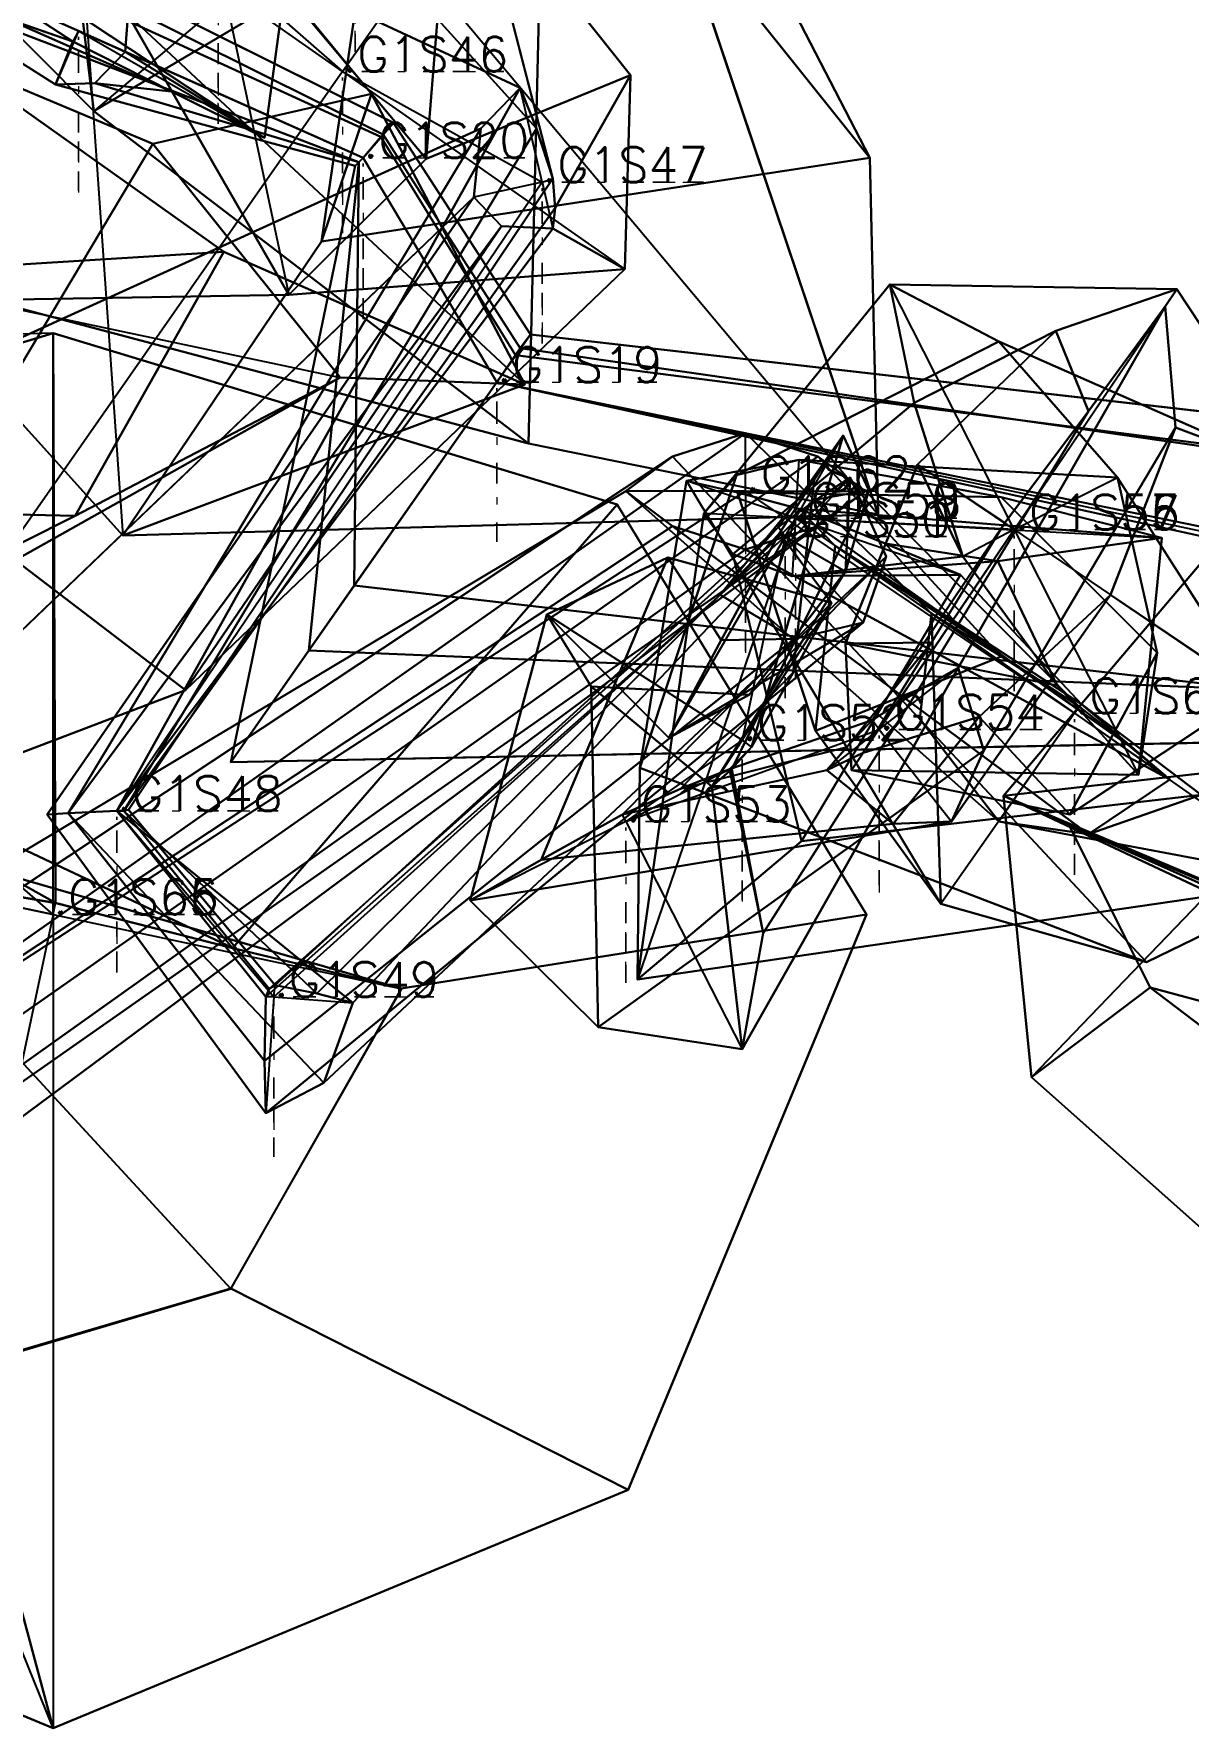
# Model space of a CAD drawing. Extents: x 34233638 to 35010029, y 7400000 to 8016345.
# Drawn here: x 34718112 to 34719105, y 7513563 to 7515020 of the extents above; entities that cross this region are included whole.
import ezdxf

# ---------------------------------------------------------------- set-up
doc = ezdxf.new("R2010")
doc.units = 0
doc.header["$LTSCALE"] = 6
doc.header["$MEASUREMENT"] = 0
doc.header["$PDMODE"] = 1
for name, color, linetype in [('T-3DF1', 245, 'CONTINUOUS'), ('T-3DF2', 243, 'CONTINUOUS'), ('T-3DF3', 241, 'CONTINUOUS'), ('T-3DF4', 243, 'CONTINUOUS'), ('T-3DF5', 245, 'CONTINUOUS'), ('T-3DF6', 247, 'CONTINUOUS'), ('T-3DF7', 249, 'CONTINUOUS'), ('T-3DF8', 247, 'CONTINUOUS'), ('V-FIL', 41, 'CONTINUOUS'), ('V-PROFIL', 65, 'CONTINUOUS'), ('V-PROFIL-C', 65, 'CONTINUOUS'), ('V-PROFIL-P', 65, 'CONTINUOUS'), ('V-STATION', 7, 'CONTINUOUS'), ('V-STATION-C1', 7, 'CONTINUOUS'), ('V-STATION-C2', 7, 'CONTINUOUS'), ('X-CONTOUR', 7, 'CONTINUOUS')]:
    doc.layers.add(name, color=color, linetype=linetype)
doc.styles.add('SIMPLEX', font='simplex')

# ---------------------------------------------------------------- blocks, each defined once
blk = doc.blocks.new('S1')
at = {"layer": 'T-3DF1'}
blk.add_3dface([(2.1, 9.8, 2082), (154.3, -29.1, 2213.8), (485.4, 352.7), (0, 500)], dxfattribs=at)
at = {"layer": 'T-3DF2'}
blk.add_3dface([(154.3, -29.1, 2213.8), (299.7, -63.7, 2339.1), (700, 0), (485.4, 352.7)], dxfattribs=at)
at = {"layer": 'T-3DF3'}
blk.add_3dface([(299.7, -63.7, 2339.1), (153.1, -321.7, 2263.8), (495, -495), (700, 0)], dxfattribs=at)
at = {"layer": 'T-3DF4'}
for points, invisible_edges in [([(-700, 0), (-485.4, 352.7), (0, 500), (-495, -495)], 4), ([(0, -700), (-495, -495), (0, 500), (485.4, 352.7)], 10), ([(495, -495), (0, -700), (485.4, 352.7), (700, 0)], 2)]:
    blk.add_3dface(points, dxfattribs=dict(at, invisible_edges=invisible_edges))
blk.add_3dface([(153.1, -321.7, 2263.8), (-83.2, -391.3, 2082), (0, -700), (495, -495)], dxfattribs=at)
at = {"layer": 'T-3DF5'}
blk.add_3dface([(-83.2, -391.3, 2082), (-270.7, -231.6, 1900.2), (-495, -495), (0, -700)], dxfattribs=at)
at = {"layer": 'T-3DF8'}
blk.add_3dface([(-152.8, 36.1, 1950.2), (2.1, 9.8, 2082), (0, 500), (-485.4, 352.7)], dxfattribs=at)

msp = doc.modelspace()

# ---------------------------------------------------------------- linework, layer by layer
at = {"layer": 'T-3DF1'}
for points in [[(34718145, 7515014, -9938), (34718065, 7515066, -9815), (34717730, 7515254, -9637), (34717854, 7515115, -9869)], [(34718347, 7515202, -32192), (34718181, 7515233, -32147), (34718449, 7514913, -32799), (34718466, 7515123, -32846)], [(34718466, 7515123, -32846), (34718449, 7514913, -32799), (34718625, 7514985, -33712), (34718492, 7515152, -33744)], [(34718492, 7515152, -33744), (34718625, 7514985, -33712), (34718560, 7514871, -34962), (34718558, 7514896, -34979)], [(34718130, 7514977, -9382), (34717999, 7515060, -9300), (34718065, 7515066, -9815), (34718145, 7515014, -9938)], [(34718388, 7514907, -9194), (34718391, 7514910, -9039), (34717999, 7515060, -9300), (34718130, 7514977, -9382)], [(34718281, 7514394, -9206), (34718348, 7514490, -8923), (34718391, 7514910, -9039), (34718388, 7514907, -9194)], [(34718558, 7514896, -34979), (34718560, 7514871, -34962), (34718189, 7514352, -35358), (34718193, 7514353, -35387)], [(34718872, 7514650, -39307), (34718991, 7514765, -39307), (34718869, 7514703, -39820), (34718911, 7514571, -39926)], [(34718947, 7514600, -38324), (34719019, 7514696, -38276), (34718991, 7514765, -39307), (34718872, 7514650, -39307)], [(34718911, 7514571, -39926), (34718869, 7514703, -39820), (34718713, 7514573, -39932), (34718764, 7514554, -39973)], [(34718833, 7514430, -38102), (34718872, 7514455, -38037), (34719019, 7514696, -38276), (34718947, 7514600, -38324)], [(34718808, 7514675, -37677), (34718830, 7514628, -37621), (34718712, 7514388, -37581), (34718729, 7514407, -37629)], [(34718752, 7514596, -36387), (34718785, 7514620, -36351), (34718830, 7514628, -37621), (34718808, 7514675, -37677)], [(34718319, 7514202, -36293), (34718355, 7514195, -36253), (34718785, 7514620, -36351), (34718752, 7514596, -36387)], [(34718724, 7514577, -42045), (34718661, 7514597, -41941), (34717761, 7514003, -43283), (34717795, 7513916, -43405)], [(34719089, 7514379, -41991), (34719019, 7514332, -41923), (34718661, 7514597, -41941), (34718724, 7514577, -42045)], [(34718764, 7514554, -39973), (34718713, 7514573, -39932), (34718772, 7514326, -40742), (34718909, 7514555, -40911)], [(34718909, 7514555, -40911), (34718772, 7514326, -40742), (34719116, 7514366, -40951), (34719013, 7514444, -41036)], [(34719234, 7514413, -9156), (34719290, 7514451, -8994), (34718348, 7514490, -8923), (34718281, 7514394, -9206)], [(34717783, 7514467, -43432), (34717846, 7514440, -43227), (34718283, 7514234, -43344), (34718130, 7514273, -43476)], [(34718710, 7514388, -38004), (34718739, 7514247, -37874), (34718872, 7514455, -38037), (34718833, 7514430, -38102)], [(34719013, 7514444, -41036), (34719116, 7514366, -40951), (34719019, 7514332, -41923), (34719089, 7514379, -41991)], [(34718729, 7514407, -37629), (34718712, 7514388, -37581), (34718739, 7514247, -37874), (34718710, 7514388, -38004)], [(34718193, 7514353, -35387), (34718189, 7514352, -35358), (34718355, 7514195, -36253), (34718319, 7514202, -36293)], [(34719189, 7513928, -5473), (34718970, 7514123, -5473), (34719123, 7514282, -7098), (34719307, 7514193, -7098)], [(34719250, 7514065, -4977), (34719072, 7514200, -4841), (34718970, 7514123, -5473), (34719189, 7513928, -5473)], [(34719655, 7514040, -4789), (34719659, 7514042, -4634), (34719072, 7514200, -4841), (34719250, 7514065, -4977)]]:
    msp.add_3dface(points, dxfattribs=at)
at = {"layer": 'T-3DF2'}
for points in [[(34718181, 7515233, -32147), (34718060, 7515267, -32114), (34718331, 7514796, -32778), (34718449, 7514913, -32799)], [(34718391, 7514910, -9039), (34718395, 7514914, -8894), (34717908, 7515131, -9241), (34717999, 7515060, -9300)], [(34718449, 7514913, -32799), (34718331, 7514796, -32778), (34718620, 7514818, -33697), (34718625, 7514985, -33712)], [(34718625, 7514985, -33712), (34718620, 7514818, -33697), (34718558, 7514853, -34951), (34718560, 7514871, -34962)], [(34718348, 7514490, -8923), (34718510, 7514721, -8806), (34718395, 7514914, -8894), (34718391, 7514910, -9039)], [(34718560, 7514871, -34962), (34718558, 7514853, -34951), (34718183, 7514352, -35337), (34718189, 7514352, -35358)], [(34718869, 7514703, -39820), (34718848, 7514805, -39742), (34718688, 7514608, -39912), (34718713, 7514573, -39932)], [(34718991, 7514765, -39307), (34719095, 7514801, -39307), (34718848, 7514805, -39742), (34718869, 7514703, -39820)], [(34719019, 7514696, -38276), (34719085, 7514786, -38231), (34719095, 7514801, -39307), (34718991, 7514765, -39307)], [(34718872, 7514455, -38037), (34718907, 7514475, -37979), (34719085, 7514786, -38231), (34719019, 7514696, -38276)], [(34719290, 7514451, -8994), (34719431, 7514532, -8926), (34718510, 7514721, -8806), (34718348, 7514490, -8923)], [(34718355, 7514195, -36253), (34718386, 7514187, -36220), (34718814, 7514639, -36321), (34718785, 7514620, -36351)], [(34718785, 7514620, -36351), (34718814, 7514639, -36321), (34718810, 7514558, -37597), (34718830, 7514628, -37621)], [(34718661, 7514597, -41941), (34718621, 7514627, -41873), (34717806, 7514140, -43233), (34717761, 7514003, -43283)], [(34719019, 7514332, -41923), (34718942, 7514343, -41892), (34718621, 7514627, -41873), (34718661, 7514597, -41941)], [(34718830, 7514628, -37621), (34718810, 7514558, -37597), (34718695, 7514373, -37541), (34718712, 7514388, -37581)], [(34718713, 7514573, -39932), (34718688, 7514608, -39912), (34718631, 7514207, -40639), (34718772, 7514326, -40742)], [(34718739, 7514247, -37874), (34718721, 7514147, -37799), (34718907, 7514475, -37979), (34718872, 7514455, -38037)], [(34717846, 7514440, -43227), (34717943, 7514339, -43136), (34718428, 7514199, -43219), (34718283, 7514234, -43344)], [(34719123, 7514282, -7098), (34718946, 7514365, -7098), (34719229, 7514397, -8938), (34719264, 7514301, -9041)], [(34718712, 7514388, -37581), (34718695, 7514373, -37541), (34718721, 7514147, -37799), (34718739, 7514247, -37874)], [(34718772, 7514326, -40742), (34718631, 7514207, -40639), (34719213, 7514292, -40872), (34719116, 7514366, -40951)], [(34719116, 7514366, -40951), (34719213, 7514292, -40872), (34718942, 7514343, -41892), (34719019, 7514332, -41923)], [(34719072, 7514200, -4841), (34719002, 7514340, -4765), (34718946, 7514365, -5473), (34718970, 7514123, -5473)], [(34718970, 7514123, -5473), (34718946, 7514365, -5473), (34718946, 7514365, -7098), (34719123, 7514282, -7098)], [(34718189, 7514352, -35358), (34718183, 7514352, -35337), (34718386, 7514187, -36220), (34718355, 7514195, -36253)], [(34719659, 7514042, -4634), (34719664, 7514045, -4489), (34719002, 7514340, -4765), (34719072, 7514200, -4841)]]:
    msp.add_3dface(points, dxfattribs=at)
at = {"layer": 'T-3DF3'}
for points in [[(34718060, 7515267, -32114), (34718185, 7515721, -32141), (34717808, 7514787, -32801), (34718331, 7514796, -32778)], [(34718614, 7515333, -31638), (34718831, 7514914, -31658), (34718185, 7515721, -32141), (34718060, 7515267, -32114)], [(34718427, 7515308, -29795), (34718359, 7514842, -29824), (34718831, 7514914, -31658), (34718614, 7515333, -31638)], [(34718125, 7515306, -29378), (34718402, 7514969, -29428), (34718359, 7514842, -29824), (34718427, 7515308, -29795)], [(34717838, 7515084, -29068), (34718214, 7514926, -29125), (34718402, 7514969, -29428), (34718125, 7515306, -29378)], [(34718395, 7514914, -8894), (34718410, 7514932, -9026), (34718022, 7515110, -9300), (34717908, 7515131, -9241)], [(34718000, 7514939, -28732), (34718100, 7514735, -28765), (34718214, 7514926, -29125), (34717838, 7515084, -29068)], [(34718510, 7514721, -8806), (34718526, 7514744, -8982), (34718410, 7514932, -9026), (34718395, 7514914, -8894)], [(34718558, 7514853, -34951), (34718514, 7514855, -34959), (34718141, 7514350, -35352), (34718183, 7514352, -35337)], [(34718620, 7514818, -33697), (34718242, 7514456, -33713), (34718514, 7514855, -34959), (34718558, 7514853, -34951)], [(34718331, 7514796, -32778), (34717808, 7514787, -32801), (34718242, 7514456, -33713), (34718620, 7514818, -33697)], [(34718848, 7514805, -39742), (34718942, 7514756, -39809), (34718716, 7514641, -39932), (34718688, 7514608, -39912)], [(34719095, 7514801, -39307), (34719200, 7514642, -39307), (34718942, 7514756, -39809), (34718848, 7514805, -39742)], [(34719085, 7514786, -38231), (34719094, 7514682, -38264), (34719200, 7514642, -39307), (34719095, 7514801, -39307)], [(34718907, 7514475, -37979), (34718929, 7514404, -38017), (34719094, 7514682, -38264), (34719085, 7514786, -38231)], [(34719431, 7514532, -8926), (34719575, 7514609, -8994), (34718526, 7514744, -8982), (34718510, 7514721, -8806)], [(34718946, 7514365, -5473), (34719126, 7514289, -5473), (34719225, 7514694, -7098), (34718946, 7514365, -7098)], [(34718946, 7514365, -7098), (34719225, 7514694, -7098), (34719730, 7514531, -9011), (34719229, 7514397, -8938)], [(34718621, 7514627, -41873), (34718661, 7514657, -41941), (34717851, 7514121, -43315), (34717806, 7514140, -43233)], [(34718942, 7514343, -41892), (34718874, 7514431, -41921), (34718661, 7514657, -41941), (34718621, 7514627, -41873)], [(34718386, 7514187, -36220), (34718361, 7514118, -36241), (34718845, 7514571, -36341), (34718814, 7514639, -36321)], [(34718688, 7514608, -39912), (34718716, 7514641, -39932), (34718633, 7514389, -40751), (34718631, 7514207, -40639)], [(34718814, 7514639, -36321), (34718845, 7514571, -36341), (34718727, 7514452, -37623), (34718810, 7514558, -37597)], [(34718810, 7514558, -37597), (34718727, 7514452, -37623), (34718591, 7514459, -37569), (34718695, 7514373, -37541)], [(34718721, 7514147, -37799), (34718597, 7514166, -37867), (34718929, 7514404, -38017), (34718907, 7514475, -37979)], [(34718695, 7514373, -37541), (34718591, 7514459, -37569), (34718597, 7514166, -37867), (34718721, 7514147, -37799)], [(34719213, 7514292, -40872), (34719069, 7514222, -40923), (34718874, 7514431, -41921), (34718942, 7514343, -41892)], [(34718631, 7514207, -40639), (34718633, 7514389, -40751), (34719069, 7514222, -40923), (34719213, 7514292, -40872)], [(34719002, 7514340, -4765), (34719154, 7514276, -4869), (34719126, 7514289, -5473), (34718946, 7514365, -5473)], [(34718183, 7514352, -35337), (34718141, 7514350, -35352), (34718361, 7514118, -36241), (34718386, 7514187, -36220)], [(34717943, 7514339, -43136), (34717968, 7514280, -43244), (34718281, 7513941, -43294), (34718428, 7514199, -43219)], [(34719664, 7514045, -4489), (34719716, 7514078, -4599), (34719154, 7514276, -4869), (34719002, 7514340, -4765)]]:
    msp.add_3dface(points, dxfattribs=at)
at = {"layer": 'T-3DF4'}
for points in [[(34718185, 7515721, -32141), (34718386, 7515950, -32192), (34717488, 7514915, -32846), (34717808, 7514787, -32801)], [(34718831, 7514914, -31658), (34718838, 7514607, -31695), (34718386, 7515950, -32192), (34718185, 7515721, -32141)], [(34718410, 7514932, -9026), (34718421, 7514944, -9194), (34718170, 7515069, -9382), (34718022, 7515110, -9300)], [(34718402, 7514969, -29428), (34718534, 7514719, -29510), (34718188, 7514589, -29878), (34718359, 7514842, -29824)], [(34718214, 7514926, -29125), (34718375, 7514725, -29248), (34718534, 7514719, -29510), (34718402, 7514969, -29428)], [(34718526, 7514744, -8982), (34718539, 7514762, -9206), (34718421, 7514944, -9194), (34718410, 7514932, -9026)], [(34717808, 7514787, -32801), (34717488, 7514915, -32846), (34717919, 7514333, -33744), (34718242, 7514456, -33713)], [(34718100, 7514735, -28765), (34718030, 7514531, -28845), (34718375, 7514725, -29248), (34718214, 7514926, -29125)], [(34718359, 7514842, -29824), (34718188, 7514589, -29878), (34718838, 7514607, -31695), (34718831, 7514914, -31658)], [(34718242, 7514456, -33713), (34717919, 7514333, -33744), (34718490, 7514880, -34979), (34718514, 7514855, -34959)], [(34718514, 7514855, -34959), (34718490, 7514880, -34979), (34718123, 7514349, -35387), (34718141, 7514350, -35352)], [(34719575, 7514609, -8994), (34719637, 7514636, -9156), (34718539, 7514762, -9206), (34718526, 7514744, -8982)], [(34718942, 7514756, -39809), (34719044, 7514639, -39926), (34718770, 7514654, -39973), (34718716, 7514641, -39932)], [(34719200, 7514642, -39307), (34719162, 7514454, -39307), (34719044, 7514639, -39926), (34718942, 7514756, -39809)], [(34718929, 7514404, -38017), (34718901, 7514343, -38102), (34719038, 7514538, -38324), (34719094, 7514682, -38264)], [(34719094, 7514682, -38264), (34719038, 7514538, -38324), (34719162, 7514454, -39307), (34719200, 7514642, -39307)], [(34718661, 7514657, -41941), (34718724, 7514677, -42045), (34717900, 7514098, -43405), (34717851, 7514121, -43315)], [(34718874, 7514431, -41921), (34718884, 7514522, -41991), (34718724, 7514677, -42045), (34718661, 7514657, -41941)], [(34718716, 7514641, -39932), (34718770, 7514654, -39973), (34718673, 7514636, -40911), (34718633, 7514389, -40751)], [(34718633, 7514389, -40751), (34718673, 7514636, -40911), (34718892, 7514272, -41036), (34719069, 7514222, -40923)], [(34718361, 7514118, -36241), (34718311, 7514092, -36293), (34718825, 7514514, -36387), (34718845, 7514571, -36341)], [(34718845, 7514571, -36341), (34718825, 7514514, -36387), (34718658, 7514415, -37677), (34718727, 7514452, -37623)], [(34718591, 7514459, -37569), (34718553, 7514521, -37629), (34718487, 7514275, -38004), (34718597, 7514166, -37867)], [(34718727, 7514452, -37623), (34718658, 7514415, -37677), (34718553, 7514521, -37629), (34718591, 7514459, -37569)], [(34719069, 7514222, -40923), (34718892, 7514272, -41036), (34718884, 7514522, -41991), (34718874, 7514431, -41921)], [(34718597, 7514166, -37867), (34718487, 7514275, -38004), (34718901, 7514343, -38102), (34718929, 7514404, -38017)], [(34718141, 7514350, -35352), (34718123, 7514349, -35387), (34718311, 7514092, -36293), (34718361, 7514118, -36241)], [(34717968, 7514280, -43244), (34717968, 7514231, -43432), (34718045, 7513871, -43476), (34718281, 7513941, -43294)]]:
    msp.add_3dface(points, dxfattribs=at)
at = {"layer": 'T-3DF5'}
for points in [[(34718386, 7515950, -32192), (34718562, 7515701, -32242), (34717728, 7515163, -32890), (34717488, 7514915, -32846)], [(34718838, 7514607, -31695), (34718537, 7514668, -31732), (34718562, 7515701, -32242), (34718386, 7515950, -32192)], [(34718421, 7514944, -9194), (34718412, 7514934, -9259), (34718193, 7515043, -9398), (34718170, 7515069, -9382)], [(34718539, 7514762, -9206), (34718530, 7514750, -9226), (34718412, 7514934, -9259), (34718421, 7514944, -9194)], [(34717919, 7514333, -33744), (34717924, 7514679, -33775), (34718496, 7514939, -35017), (34718490, 7514880, -34979)], [(34718490, 7514880, -34979), (34718496, 7514939, -35017), (34718141, 7514350, -35429), (34718123, 7514349, -35387)], [(34718534, 7514719, -29510), (34718275, 7514833, -29591), (34717984, 7514815, -29931), (34718188, 7514589, -29878)], [(34718375, 7514725, -29248), (34718147, 7514606, -29371), (34718275, 7514833, -29591), (34718534, 7514719, -29510)], [(34718188, 7514589, -29878), (34717984, 7514815, -29931), (34718537, 7514668, -31732), (34718838, 7514607, -31695)], [(34719637, 7514636, -9156), (34719580, 7514599, -9319), (34718530, 7514750, -9226), (34718539, 7514762, -9206)], [(34718030, 7514531, -28845), (34717831, 7514447, -28924), (34718147, 7514606, -29371), (34718375, 7514725, -29248)], [(34718724, 7514677, -42045), (34718786, 7514657, -42149), (34717944, 7514067, -43495), (34717900, 7514098, -43405)], [(34718884, 7514522, -41991), (34718944, 7514485, -41994), (34718786, 7514657, -42149), (34718724, 7514677, -42045)], [(34718770, 7514654, -39973), (34718944, 7514622, -40111), (34718717, 7514626, -40914), (34718673, 7514636, -40911)], [(34719044, 7514639, -39926), (34719078, 7514488, -40043), (34718944, 7514622, -40111), (34718770, 7514654, -39973)], [(34719162, 7514454, -39307), (34719003, 7514349, -39307), (34719078, 7514488, -40043), (34719044, 7514639, -39926)], [(34718673, 7514636, -40911), (34718717, 7514626, -40914), (34718784, 7514421, -41148), (34718892, 7514272, -41036)], [(34718553, 7514521, -37629), (34718657, 7514570, -37812), (34718548, 7514310, -38007), (34718487, 7514275, -38004)], [(34718658, 7514415, -37677), (34718703, 7514499, -37681), (34718657, 7514570, -37812), (34718553, 7514521, -37629)], [(34718901, 7514343, -38102), (34718851, 7514341, -38160), (34718925, 7514433, -38385), (34719038, 7514538, -38324)], [(34719038, 7514538, -38324), (34718925, 7514433, -38385), (34719003, 7514349, -39307), (34719162, 7514454, -39307)], [(34718892, 7514272, -41036), (34718784, 7514421, -41148), (34718944, 7514485, -41994), (34718884, 7514522, -41991)], [(34718311, 7514092, -36293), (34718310, 7514137, -36297), (34718766, 7514500, -36433), (34718825, 7514514, -36387)], [(34718825, 7514514, -36387), (34718766, 7514500, -36433), (34718703, 7514499, -37681), (34718658, 7514415, -37677)], [(34718123, 7514349, -35387), (34718141, 7514350, -35429), (34718310, 7514137, -36297), (34718311, 7514092, -36293)], [(34718487, 7514275, -38004), (34718548, 7514310, -38007), (34718851, 7514341, -38160), (34718901, 7514343, -38102)]]:
    msp.add_3dface(points, dxfattribs=at)
at = {"layer": 'T-3DF6'}
for points in [[(34718537, 7514668, -31732), (34718163, 7514954, -31752), (34718639, 7515236, -32270), (34718562, 7515701, -32242)], [(34717728, 7515163, -32890), (34718209, 7515367, -32913), (34718135, 7515158, -33791), (34717924, 7514679, -33775)], [(34718275, 7514833, -29591), (34717919, 7515086, -29641), (34717852, 7515267, -29960), (34717984, 7514815, -29931)], [(34717984, 7514815, -29931), (34717852, 7515267, -29960), (34718163, 7514954, -31752), (34718537, 7514668, -31732)], [(34718330, 7515080, -10101), (34718310, 7514931, -10174), (34717962, 7515161, -9948), (34717987, 7515230, -9925)], [(34717924, 7514679, -33775), (34718135, 7515158, -33791), (34718530, 7514974, -35035), (34718496, 7514939, -35017)], [(34718147, 7514606, -29371), (34717738, 7514615, -29429), (34717919, 7515086, -29641), (34718275, 7514833, -29591)], [(34718193, 7515043, -9398), (34718190, 7515005, -9405), (34718310, 7514931, -10174), (34718330, 7515080, -10101)], [(34718412, 7514934, -9259), (34718395, 7514914, -9294), (34718190, 7515005, -9405), (34718193, 7515043, -9398)], [(34718496, 7514939, -35017), (34718530, 7514974, -35035), (34718183, 7514352, -35447), (34718141, 7514350, -35429)], [(34718530, 7514750, -9226), (34718510, 7514721, -9236), (34718395, 7514914, -9294), (34718412, 7514934, -9259)], [(34719580, 7514599, -9319), (34719439, 7514518, -9386), (34718510, 7514721, -9236), (34718530, 7514750, -9226)], [(34718786, 7514657, -42149), (34718827, 7514627, -42216), (34717984, 7514037, -43576), (34717944, 7514067, -43495)], [(34718944, 7514485, -41994), (34719011, 7514442, -41997), (34718827, 7514627, -42216), (34718786, 7514657, -42149)], [(34718944, 7514622, -40111), (34719082, 7514587, -40220), (34718770, 7514612, -40917), (34718717, 7514626, -40914)], [(34718717, 7514626, -40914), (34718770, 7514612, -40917), (34718801, 7514580, -41199), (34718784, 7514421, -41148)], [(34717831, 7514447, -28924), (34717621, 7514532, -28957), (34717738, 7514615, -29429), (34718147, 7514606, -29371)], [(34719078, 7514488, -40043), (34719062, 7514383, -40111), (34719082, 7514587, -40220), (34718944, 7514622, -40111)], [(34718703, 7514499, -37681), (34718753, 7514591, -37685), (34718798, 7514531, -37894), (34718657, 7514570, -37812)], [(34718766, 7514500, -36433), (34718702, 7514538, -36453), (34718753, 7514591, -37685), (34718703, 7514499, -37681)], [(34718784, 7514421, -41148), (34718801, 7514580, -41199), (34719011, 7514442, -41997), (34718944, 7514485, -41994)], [(34718657, 7514570, -37812), (34718798, 7514531, -37894), (34718618, 7514349, -38010), (34718548, 7514310, -38007)], [(34718310, 7514137, -36297), (34718311, 7514192, -36300), (34718702, 7514538, -36453), (34718766, 7514500, -36433)], [(34719003, 7514349, -39307), (34718815, 7514387, -39307), (34719062, 7514383, -40111), (34719078, 7514488, -40043)], [(34718851, 7514341, -38160), (34718794, 7514387, -38184), (34718825, 7514402, -38418), (34718925, 7514433, -38385)], [(34718925, 7514433, -38385), (34718825, 7514402, -38418), (34718815, 7514387, -39307), (34719003, 7514349, -39307)], [(34718548, 7514310, -38007), (34718618, 7514349, -38010), (34718794, 7514387, -38184), (34718851, 7514341, -38160)], [(34718141, 7514350, -35429), (34718183, 7514352, -35447), (34718311, 7514192, -36300), (34718310, 7514137, -36297)]]:
    msp.add_3dface(points, dxfattribs=at)
at = {"layer": 'T-3DF7'}
for points in [[(34717852, 7515267, -29960), (34717931, 7515413, -29935), (34718143, 7515120, -31734), (34718163, 7514954, -31752)], [(34718163, 7514954, -31752), (34718143, 7515120, -31734), (34718515, 7515215, -32237), (34718639, 7515236, -32270)], [(34718135, 7515158, -33791), (34718290, 7515220, -33777), (34718544, 7514939, -35010), (34718530, 7514974, -35035)], [(34718310, 7514931, -10174), (34718230, 7514971, -10060), (34717906, 7515114, -9925), (34717962, 7515161, -9948)], [(34718395, 7514914, -9294), (34718391, 7514910, -9249), (34718164, 7514978, -9398), (34718190, 7515005, -9405)], [(34718190, 7515005, -9405), (34718164, 7514978, -9398), (34718230, 7514971, -10060), (34718310, 7514931, -10174)], [(34718530, 7514974, -35035), (34718544, 7514939, -35010), (34718189, 7514352, -35422), (34718183, 7514352, -35447)], [(34718510, 7514721, -9236), (34718387, 7514546, -9221), (34718391, 7514910, -9249), (34718395, 7514914, -9294)], [(34719439, 7514518, -9386), (34719296, 7514441, -9319), (34718387, 7514546, -9221), (34718510, 7514721, -9236)], [(34718702, 7514538, -36453), (34718724, 7514565, -36423), (34718783, 7514637, -37682), (34718753, 7514591, -37685)], [(34718753, 7514591, -37685), (34718783, 7514637, -37682), (34718765, 7514471, -37766), (34718798, 7514531, -37894)], [(34718827, 7514627, -42216), (34718786, 7514597, -42149), (34717887, 7513930, -43526), (34717984, 7514037, -43576)], [(34719011, 7514442, -41997), (34719054, 7514408, -41994), (34718786, 7514597, -42149), (34718827, 7514627, -42216)], [(34719082, 7514587, -40220), (34718941, 7514567, -40111), (34718844, 7514582, -40914), (34718770, 7514612, -40917)], [(34718770, 7514612, -40917), (34718844, 7514582, -40914), (34718904, 7514515, -41120), (34718801, 7514580, -41199)], [(34718801, 7514580, -41199), (34718904, 7514515, -41120), (34719054, 7514408, -41994), (34719011, 7514442, -41997)], [(34719062, 7514383, -40111), (34718992, 7514460, -40033), (34718941, 7514567, -40111), (34719082, 7514587, -40220)], [(34718311, 7514192, -36300), (34718314, 7514199, -36298), (34718724, 7514565, -36423), (34718702, 7514538, -36453)], [(34718798, 7514531, -37894), (34718765, 7514471, -37766), (34718668, 7514371, -38007), (34718618, 7514349, -38010)], [(34718794, 7514387, -38184), (34718811, 7514407, -38147), (34718884, 7514497, -38373), (34718825, 7514402, -38418)], [(34718825, 7514402, -38418), (34718884, 7514497, -38373), (34718810, 7514496, -39307), (34718815, 7514387, -39307)], [(34718815, 7514387, -39307), (34718810, 7514496, -39307), (34718992, 7514460, -40033), (34719062, 7514383, -40111)], [(34718618, 7514349, -38010), (34718668, 7514371, -38007), (34718811, 7514407, -38147), (34718794, 7514387, -38184)], [(34718183, 7514352, -35447), (34718189, 7514352, -35422), (34718314, 7514199, -36298), (34718311, 7514192, -36300)]]:
    msp.add_3dface(points, dxfattribs=at)
at = {"layer": 'T-3DF8'}
for points in [[(34718290, 7515220, -33777), (34718492, 7515152, -33744), (34718558, 7514896, -34979), (34718544, 7514939, -35010)], [(34718230, 7514971, -10060), (34718145, 7515014, -9938), (34717854, 7515115, -9869), (34717906, 7515114, -9925)], [(34718164, 7514978, -9398), (34718130, 7514977, -9382), (34718145, 7515014, -9938), (34718230, 7514971, -10060)], [(34718391, 7514910, -9249), (34718388, 7514907, -9194), (34718130, 7514977, -9382), (34718164, 7514978, -9398)], [(34718544, 7514939, -35010), (34718558, 7514896, -34979), (34718193, 7514353, -35387), (34718189, 7514352, -35422)], [(34718387, 7514546, -9221), (34718281, 7514394, -9206), (34718388, 7514907, -9194), (34718391, 7514910, -9249)], [(34718724, 7514565, -36423), (34718752, 7514596, -36387), (34718808, 7514675, -37677), (34718783, 7514637, -37682)], [(34718783, 7514637, -37682), (34718808, 7514675, -37677), (34718729, 7514407, -37629), (34718765, 7514471, -37766)], [(34718884, 7514497, -38373), (34718947, 7514600, -38324), (34718872, 7514650, -39307), (34718810, 7514496, -39307)], [(34718810, 7514496, -39307), (34718872, 7514650, -39307), (34718911, 7514571, -39926), (34718992, 7514460, -40033)], [(34718786, 7514597, -42149), (34718724, 7514577, -42045), (34717795, 7513916, -43405), (34717887, 7513930, -43526)], [(34718314, 7514199, -36298), (34718319, 7514202, -36293), (34718752, 7514596, -36387), (34718724, 7514565, -36423)], [(34719054, 7514408, -41994), (34719089, 7514379, -41991), (34718724, 7514577, -42045), (34718786, 7514597, -42149)], [(34718811, 7514407, -38147), (34718833, 7514430, -38102), (34718947, 7514600, -38324), (34718884, 7514497, -38373)], [(34718941, 7514567, -40111), (34718764, 7514554, -39973), (34718909, 7514555, -40911), (34718844, 7514582, -40914)], [(34718844, 7514582, -40914), (34718909, 7514555, -40911), (34719013, 7514444, -41036), (34718904, 7514515, -41120)], [(34718992, 7514460, -40033), (34718911, 7514571, -39926), (34718764, 7514554, -39973), (34718941, 7514567, -40111)], [(34719296, 7514441, -9319), (34719234, 7514413, -9156), (34718281, 7514394, -9206), (34718387, 7514546, -9221)], [(34718904, 7514515, -41120), (34719013, 7514444, -41036), (34719089, 7514379, -41991), (34719054, 7514408, -41994)], [(34717841, 7514392, -43437), (34717783, 7514467, -43432), (34718130, 7514273, -43476), (34717975, 7514299, -43608)], [(34718765, 7514471, -37766), (34718729, 7514407, -37629), (34718710, 7514388, -38004), (34718668, 7514371, -38007)], [(34718668, 7514371, -38007), (34718710, 7514388, -38004), (34718833, 7514430, -38102), (34718811, 7514407, -38147)], [(34718189, 7514352, -35422), (34718193, 7514353, -35387), (34718319, 7514202, -36293), (34718314, 7514199, -36298)]]:
    msp.add_3dface(points, dxfattribs=at)
at = {"layer": 'V-FIL'}
for points in [[(34718270, 7515082, -32846), (34718377, 7514988, -33744)], [(34718395, 7514914, -9194), (34718150, 7515023, -9382)], [(34718377, 7514988, -33744), (34718549, 7514893, -34979)], [(34718128, 7514263, -45558), (34717363, 7514928, -45558)], [(34718510, 7514721, -9206), (34718395, 7514914, -9194)], [(34718549, 7514893, -34979), (34718183, 7514352, -35387)], [(34719435, 7514525, -9156), (34718510, 7514721, -9206)], [(34718724, 7514627, -42045), (34717895, 7514089, -43405)], [(34719007, 7514436, -41991), (34718724, 7514627, -42045)], [(34718955, 7514594, -39926), (34718767, 7514604, -39973)], [(34718767, 7514604, -39973), (34718767, 7514604, -40911)], [(34718767, 7514604, -40911), (34719007, 7514436, -41036)], [(34718839, 7514422, -38102), (34718955, 7514594, -38324)], [(34718955, 7514594, -38324), (34718955, 7514594, -39307)], [(34718955, 7514594, -39307), (34718955, 7514594, -39926)], [(34718318, 7514192, -36293), (34718758, 7514588, -36387)], [(34718758, 7514588, -37677), (34718721, 7514413, -37629)], [(34718758, 7514588, -36387), (34718758, 7514588, -37677)], [(34719007, 7514436, -41036), (34719007, 7514436, -41991)], [(34718621, 7514343, -38004), (34718839, 7514422, -38102)], [(34718721, 7514413, -37629), (34718621, 7514343, -38004)], [(34718183, 7514352, -35387), (34718318, 7514192, -36293)], [(34717906, 7514310, -43432), (34718128, 7514263, -43476)], [(34718128, 7514263, -43476), (34718128, 7514263, -45558)]]:
    msp.add_polyline3d(points, dxfattribs=at)
at = {"layer": 'V-PROFIL', "extrusion": (-0.428884, 0.190951, -0.882948)}
msp.add_point((34718164.1, 7514978, -9398.1), dxfattribs=at)
at = {"layer": 'V-PROFIL', "extrusion": (0.128144, -0.089727, -0.987688)}
for p in [(34718625.4, 7514985.3, -33711.9), (34718242.4, 7514455.9, -33713.5)]:
    msp.add_point(p, dxfattribs=at)
at = {"layer": 'V-PROFIL', "extrusion": (-0.682437, 0.394005, -0.615661)}
msp.add_point((34718229.8, 7514970.6, -10059.6), dxfattribs=at)
at = {"layer": 'V-PROFIL', "extrusion": (0.447431, 0.479811, -0.75471)}
for p in [(34718402.2, 7514969.4, -29428.1), (34718274.5, 7514832.5, -29590.9)]:
    msp.add_point(p, dxfattribs=at)
at = {"layer": 'V-PROFIL', "extrusion": (-0.75471, 0.656059, 0)}
for p in [(34718410.1, 7514931.9, -9025.6), (34718411.8, 7514933.9, -9258.8), (34718390.9, 7514909.7, -9248.6), (34718391.1, 7514910, -9039)]:
    msp.add_point(p, dxfattribs=at)
at = {"layer": 'V-PROFIL', "extrusion": (0.125791, -0.544861, -0.829038)}
for p in [(34718495.6, 7514939.5, -35017.3), (34718543.9, 7514938.9, -35009.5), (34718559.6, 7514870.9, -34962.5), (34718514.1, 7514855.3, -34959.2)]:
    msp.add_point(p, dxfattribs=at)
at = {"layer": 'V-PROFIL', "extrusion": (0.125124, 0.588664, -0.798636)}
for p in [(34718214.4, 7514925.6, -29125.3), (34718146.5, 7514606.4, -29371.2)]:
    msp.add_point(p, dxfattribs=at)
at = {"layer": 'V-PROFIL', "extrusion": (0.146168, 0.12265, -0.981627)}
for p in [(34718831.3, 7514914.3, -31657.7), (34718537.4, 7514667.8, -31732.2)]:
    msp.add_point(p, dxfattribs=at)
at = {"layer": 'V-PROFIL', "extrusion": (0.04677, -0.220035, -0.97437)}
msp.add_point((34718448.8, 7514913.1, -32798.9), dxfattribs=at)
at = {"layer": 'V-PROFIL', "extrusion": (0.274966, 0.019227, -0.961262)}
msp.add_point((34718358.7, 7514841.5, -29823.7), dxfattribs=at)
at = {"layer": 'V-PROFIL', "extrusion": (-0.279504, 0.548558, -0.788011)}
for p in [(34718942.1, 7514755.5, -39809.3), (34718868.8, 7514702.9, -39820), (34719078.2, 7514488.4, -40043.5), (34718992.5, 7514460.2, -40032.8)]:
    msp.add_point(p, dxfattribs=at)
at = {"layer": 'V-PROFIL', "extrusion": (0, 0, -1)}
for p in [(34718991.4, 7514765.1, -39307.4), (34718810, 7514496.1, -39307.4), (34719002.8, 7514348.5, -39307.4), (34718970.4, 7514123.1, -5473.1)]:
    msp.add_point(p, dxfattribs=at)
at = {"layer": 'V-PROFIL', "extrusion": (-0.819152, 0.573576, 0)}
for p in [(34718526.1, 7514743.9, -8982.4), (34718530, 7514749.6, -9226.3), (34718387.3, 7514545.8, -9220.7), (34718348.1, 7514489.8, -8922.9)]:
    msp.add_point(p, dxfattribs=at)
at = {"layer": 'V-PROFIL', "extrusion": (0.209477, 0.310563, -0.927184)}
for p in [(34719018.7, 7514696.3, -38275.7), (34719093.5, 7514682, -38263.6), (34718883.9, 7514496.6, -38373), (34718925.3, 7514432.6, -38385.2)]:
    msp.add_point(p, dxfattribs=at)
at = {"layer": 'V-PROFIL', "extrusion": (-0.857167, 0, -0.515038)}
for p in [(34718661.1, 7514657.2, -41940.7), (34718786, 7514657.2, -42148.6), (34718661.1, 7514596.8, -41940.7), (34718786, 7514596.8, -42148.6)]:
    msp.add_point(p, dxfattribs=at)
at = {"layer": 'V-PROFIL', "extrusion": (-0.614818, 0.032221, -0.788011)}
for p in [(34718716.3, 7514640.6, -39932.2), (34718944.3, 7514622, -40110.8), (34718712.7, 7514572.5, -39932.2), (34718941.4, 7514567.2, -40110.8)]:
    msp.add_point(p, dxfattribs=at)
at = {"layer": 'V-PROFIL', "extrusion": (0.691639, -0.399318, -0.601815)}
for p in [(34718782.6, 7514637.4, -37681.6), (34718830.4, 7514628.3, -37620.5), (34718702.9, 7514499.1, -37681.4), (34718726.9, 7514452.1, -37622.6)]:
    msp.add_point(p, dxfattribs=at)
at = {"layer": 'V-PROFIL', "extrusion": (-0.177317, -0.514966, -0.838671)}
for p in [(34718716.9, 7514626.2, -40914.4), (34718844.1, 7514582.2, -40914.3), (34718632.5, 7514388.9, -40750.9), (34718772.1, 7514326.4, -40742)]:
    msp.add_point(p, dxfattribs=at)
at = {"layer": 'V-PROFIL', "extrusion": (1, 0, 0)}
for p in [(34718128.3, 7514615.4, -45072.5), (34718128.3, 7514615.4, -46043.3), (34718128.3, 7513767.8, -45062.9), (34718128.3, 7513767.8, -46052.9)]:
    msp.add_point(p, dxfattribs=at)
at = {"layer": 'V-PROFIL', "extrusion": (0.487547, 0.438989, -0.75471)}
for p in [(34718785.1, 7514620.2, -36351.1), (34718723.7, 7514564.9, -36422.9), (34718845.2, 7514571.5, -36340.6), (34718765.9, 7514500, -36433.4)]:
    msp.add_point(p, dxfattribs=at)
at = {"layer": 'V-PROFIL', "extrusion": (-0.480888, -0.740502, -0.469472)}
for p in [(34718656.6, 7514570.3, -37811.9), (34718765, 7514470.6, -37765.6), (34718591.4, 7514458.5, -37568.7), (34718711.7, 7514387.9, -37580.6)]:
    msp.add_point(p, dxfattribs=at)
at = {"layer": 'V-PROFIL', "extrusion": (0.446142, -0.312392, -0.838671)}
for p in [(34718903.5, 7514514.8, -41119.9), (34718784.3, 7514421.1, -41148.4), (34719069.1, 7514221.7, -40922.7)]:
    msp.add_point(p, dxfattribs=at)
at = {"layer": 'V-PROFIL', "extrusion": (-0.3763, -0.537412, -0.75471)}
for p in [(34718943.9, 7514485.1, -41994.2), (34718874.1, 7514431.2, -41921), (34719054.2, 7514408.1, -41994.3), (34719019.3, 7514331.7, -41922.6)]:
    msp.add_point(p, dxfattribs=at)
at = {"layer": 'V-PROFIL', "extrusion": (0.645501, 0.50432, -0.573576)}
for p in [(34718871.8, 7514454.6, -38036.7), (34718810.9, 7514407.3, -38146.8), (34718929, 7514403.6, -38017.1), (34718850.7, 7514341.4, -38160)]:
    msp.add_point(p, dxfattribs=at)
at = {"layer": 'V-PROFIL', "extrusion": (0.309621, -0.607665, -0.731354)}
for p in [(34718668, 7514371.3, -38007.5), (34718548.2, 7514310.1, -38007.4), (34718739.4, 7514246.8, -37873.8), (34718596.7, 7514165.7, -37866.8)]:
    msp.add_point(p, dxfattribs=at)
at = {"layer": 'V-PROFIL', "extrusion": (0.052336, -0.99863, 0)}
for p in [(34718141, 7514349.8, -35429.4), (34718141.3, 7514349.8, -35351.6), (34718188.8, 7514352.3, -35421.5), (34718189.1, 7514352.3, -35357.5)]:
    msp.add_point(p, dxfattribs=at)
at = {"layer": 'V-PROFIL', "extrusion": (0.628741, -0.133643, -0.766044)}
for p in [(34718282.6, 7514233.6, -43344.1), (34718281.4, 7513941, -43294.1)]:
    msp.add_point(p, dxfattribs=at)
at = {"layer": 'V-PROFIL', "extrusion": (-0.484105, 0.215538, -0.848048)}
msp.add_point((34719072.4, 7514200.4, -4841.1), dxfattribs=at)
at = {"layer": 'V-PROFIL', "extrusion": (0.729572, -0.051017, -0.681998)}
for p in [(34718313.5, 7514199.1, -36298.3), (34718355.4, 7514194.9, -36253.1), (34718310.1, 7514137.5, -36297.3), (34718361, 7514117.9, -36241.4)]:
    msp.add_point(p, dxfattribs=at)
at = {"layer": 'V-PROFIL-C'}
for points in [[(34718377, 7514988, -33744), (34718135, 7515158, -33791)], [(34718388, 7515144, -31695), (34718163, 7514954, -31752)], [(34718270, 7515082, -32846), (34718331, 7514796, -32778)], [(34718150, 7515023, -9382), (34718190, 7515005, -9405)], [(34718150, 7515023, -9938), (34718310, 7514931, -10174)], [(34718377, 7514988, -33744), (34718620, 7514818, -33697)], [(34718549, 7514893, -34979), (34718530, 7514974, -35035)], [(34718395, 7514914, -9194), (34718395, 7514914, -8894)], [(34718395, 7514914, -9194), (34718395, 7514914, -9294)], [(34718549, 7514893, -34979), (34718558, 7514853, -34951)], [(34718955, 7514594, -39926), (34718848, 7514805, -39742)], [(34718955, 7514594, -39307), (34719095, 7514801, -39307)], [(34718955, 7514594, -38324), (34719085, 7514786, -38231)], [(34718510, 7514721, -9206), (34718510, 7514721, -8806)], [(34718510, 7514721, -9206), (34718510, 7514721, -9236)], [(34718758, 7514588, -36387), (34718814, 7514639, -36321)], [(34718724, 7514627, -42045), (34718621, 7514627, -41873)], [(34718724, 7514627, -42045), (34718827, 7514627, -42216)], [(34718767, 7514604, -39973), (34718688, 7514608, -39912)], [(34718767, 7514604, -40911), (34718770, 7514612, -40917)], [(34718767, 7514604, -40911), (34718631, 7514207, -40639)], [(34718767, 7514604, -39973), (34719082, 7514587, -40220)], [(34718955, 7514594, -39307), (34718815, 7514387, -39307)], [(34718955, 7514594, -38324), (34718825, 7514402, -38418)], [(34718955, 7514594, -39926), (34719062, 7514383, -40111)], [(34718758, 7514588, -36387), (34718702, 7514538, -36453)], [(34718758, 7514588, -37677), (34718753, 7514591, -37685)], [(34718758, 7514588, -37677), (34718810, 7514558, -37597)], [(34719007, 7514436, -41036), (34718801, 7514580, -41199)], [(34718721, 7514413, -37629), (34718798, 7514531, -37894)], [(34718839, 7514422, -38102), (34718907, 7514475, -37979)], [(34719007, 7514436, -41991), (34718942, 7514343, -41892)], [(34719007, 7514436, -41991), (34719011, 7514442, -41997)], [(34719007, 7514436, -41036), (34719213, 7514292, -40872)], [(34718839, 7514422, -38102), (34718794, 7514387, -38184)], [(34718721, 7514413, -37629), (34718695, 7514373, -37541)], [(34719311, 7514202, -5473), (34718946, 7514365, -5473)], [(34719311, 7514202, -7098), (34718946, 7514365, -7098)], [(34718183, 7514352, -35387), (34718183, 7514352, -35337)], [(34718183, 7514352, -35387), (34718183, 7514352, -35447)], [(34718621, 7514343, -38004), (34718618, 7514349, -38010)], [(34718621, 7514343, -38004), (34718721, 7514147, -37799)], [(34719311, 7514202, -4977), (34719002, 7514340, -4765)], [(34718128, 7514263, -43476), (34717829, 7514326, -43733)], [(34718128, 7514263, -43476), (34718428, 7514199, -43219)], [(34718128, 7514263, -45558), (34718128, 7514263, -44858)], [(34718128, 7514263, -45558), (34718128, 7514263, -46258)], [(34718128, 7514263, -45558), (34718128, 7514263, -44858)], [(34718128, 7514263, -45558), (34718128, 7514263, -46258)], [(34718318, 7514192, -36293), (34718311, 7514192, -36300)], [(34718318, 7514192, -36293), (34718386, 7514187, -36220)]]:
    msp.add_polyline3d(points, dxfattribs=at)
at = {"layer": 'V-PROFIL-P'}
for points in [[(34718139, 7515288, -29878), (34718188, 7514589, -29878)], [(34718022, 7515196, -29510), (34718534, 7514719, -29510)], [(34718377, 7514988, -33744), (34718492, 7515152, -33744)], [(34718388, 7515144, -31695), (34718838, 7514607, -31695)], [(34718150, 7515023, -9382), (34718130, 7514977, -9382)], [(34718150, 7515023, -9938), (34718145, 7515014, -9938)], [(34718377, 7514988, -33744), (34717919, 7514333, -33744)], [(34718395, 7514914, -9194), (34718421, 7514944, -9194)], [(34718395, 7514914, -9194), (34718388, 7514907, -9194)], [(34718549, 7514893, -34979), (34718490, 7514880, -34979)], [(34718549, 7514893, -34979), (34718558, 7514896, -34979)], [(34717788, 7514849, -29248), (34718375, 7514725, -29248)], [(34718128, 7514263, -45558), (34718128, 7514763, -45558)], [(34718128, 7514263, -45558), (34718128, 7514763, -45558)], [(34718510, 7514721, -9206), (34718539, 7514762, -9206)], [(34718510, 7514721, -9206), (34718281, 7514394, -9206)], [(34718724, 7514627, -42045), (34718724, 7514677, -42045)], [(34718758, 7514588, -37677), (34718808, 7514675, -37677)], [(34718767, 7514604, -39973), (34718770, 7514654, -39973)], [(34718955, 7514594, -39307), (34718872, 7514650, -39307)], [(34718955, 7514594, -39926), (34719044, 7514639, -39926)], [(34718767, 7514604, -40911), (34718673, 7514636, -40911)], [(34718724, 7514627, -42045), (34718724, 7514577, -42045)], [(34718758, 7514588, -36387), (34718752, 7514596, -36387)], [(34718767, 7514604, -39973), (34718764, 7514554, -39973)], [(34718767, 7514604, -40911), (34718909, 7514555, -40911)], [(34718955, 7514594, -39926), (34718911, 7514571, -39926)], [(34718955, 7514594, -38324), (34718947, 7514600, -38324)], [(34718955, 7514594, -38324), (34719038, 7514538, -38324)], [(34718955, 7514594, -39307), (34719162, 7514454, -39307)], [(34718758, 7514588, -37677), (34718658, 7514415, -37677)], [(34718758, 7514588, -36387), (34718825, 7514514, -36387)], [(34718721, 7514413, -37629), (34718553, 7514521, -37629)], [(34719007, 7514436, -41991), (34718884, 7514522, -41991)], [(34719007, 7514436, -41036), (34718892, 7514272, -41036)], [(34719007, 7514436, -41036), (34719013, 7514444, -41036)], [(34719007, 7514436, -41991), (34719089, 7514379, -41991)], [(34718839, 7514422, -38102), (34718833, 7514430, -38102)], [(34718839, 7514422, -38102), (34718901, 7514343, -38102)], [(34718721, 7514413, -37629), (34718729, 7514407, -37629)], [(34718621, 7514343, -38004), (34718710, 7514388, -38004)], [(34718183, 7514352, -35387), (34718123, 7514349, -35387)], [(34718183, 7514352, -35387), (34718193, 7514353, -35387)], [(34718621, 7514343, -38004), (34718487, 7514275, -38004)], [(34718128, 7514263, -43476), (34718130, 7514273, -43476)], [(34718128, 7514263, -43476), (34718045, 7513871, -43476)], [(34718128, 7514263, -45558), (34718128, 7513563, -45558)], [(34718128, 7514263, -45558), (34718128, 7513563, -45558)], [(34718318, 7514192, -36293), (34718319, 7514202, -36293)], [(34718318, 7514192, -36293), (34718311, 7514092, -36293)]]:
    msp.add_polyline3d(points, dxfattribs=at)
at = {"layer": 'X-CONTOUR'}
for p, q in [((34718838, 7514607, -100000), (34718386, 7515950, -100000)), ((34718128, 7513563, -100000), (34717460, 7515212, -100000)), ((34718492, 7515152, -100000), (34718558, 7514896, -100000)), ((34718145, 7515014, -100000), (34717854, 7515115, -100000)), ((34718421, 7514944, -100000), (34718170, 7515069, -100000)), ((34718130, 7514977, -100000), (34718145, 7515014, -100000)), ((34718388, 7514907, -100000), (34718130, 7514977, -100000)), ((34718539, 7514762, -100000), (34718421, 7514944, -100000)), ((34718281, 7514394, -100000), (34718388, 7514907, -100000)), ((34718558, 7514896, -100000), (34718193, 7514353, -100000)), ((34717919, 7514333, -100000), (34718490, 7514880, -100000)), ((34718490, 7514880, -100000), (34718123, 7514349, -100000)), ((34718128, 7514763, -100000), (34717298, 7514739, -100000)), ((34718130, 7514273, -100000), (34718128, 7514763, -100000)), ((34719637, 7514636, -100000), (34718539, 7514762, -100000)), ((34718030, 7514531, -100000), (34718375, 7514725, -100000)), ((34718375, 7514725, -100000), (34718534, 7514719, -100000)), ((34718534, 7514719, -100000), (34718188, 7514589, -100000)), ((34718724, 7514677, -100000), (34717900, 7514098, -100000)), ((34718884, 7514522, -100000), (34718724, 7514677, -100000)), ((34718808, 7514675, -100000), (34718729, 7514407, -100000)), ((34718752, 7514596, -100000), (34718808, 7514675, -100000)), ((34718770, 7514654, -100000), (34718673, 7514636, -100000)), ((34719044, 7514639, -100000), (34718770, 7514654, -100000)), ((34718947, 7514600, -100000), (34718872, 7514650, -100000)), ((34718872, 7514650, -100000), (34718911, 7514571, -100000)), ((34719162, 7514454, -100000), (34719044, 7514639, -100000)), ((34718673, 7514636, -100000), (34718892, 7514272, -100000)), ((34718188, 7514589, -100000), (34718838, 7514607, -100000)), ((34718319, 7514202, -100000), (34718752, 7514596, -100000)), ((34718833, 7514430, -100000), (34718947, 7514600, -100000)), ((34718724, 7514577, -100000), (34717795, 7513916, -100000)), ((34719089, 7514379, -100000), (34718724, 7514577, -100000)), ((34718911, 7514571, -100000), (34718764, 7514554, -100000)), ((34718764, 7514554, -100000), (34718909, 7514555, -100000)), ((34718909, 7514555, -100000), (34719013, 7514444, -100000)), ((34718901, 7514343, -100000), (34719038, 7514538, -100000)), ((34719038, 7514538, -100000), (34719162, 7514454, -100000)), ((34718553, 7514521, -100000), (34718487, 7514275, -100000)), ((34718658, 7514415, -100000), (34718553, 7514521, -100000)), ((34718892, 7514272, -100000), (34718884, 7514522, -100000)), ((34718311, 7514092, -100000), (34718825, 7514514, -100000)), ((34718825, 7514514, -100000), (34718658, 7514415, -100000)), ((34717783, 7514467, -100000), (34718130, 7514273, -100000)), ((34719013, 7514444, -100000), (34719089, 7514379, -100000)), ((34718710, 7514388, -100000), (34718833, 7514430, -100000)), ((34719234, 7514413, -100000), (34718281, 7514394, -100000)), ((34718729, 7514407, -100000), (34718710, 7514388, -100000)), ((34718123, 7514349, -100000), (34718311, 7514092, -100000)), ((34718193, 7514353, -100000), (34718319, 7514202, -100000)), ((34718487, 7514275, -100000), (34718901, 7514343, -100000)), ((34718045, 7513871, -100000), (34718128, 7513563, -100000))]:
    msp.add_line(p, q, dxfattribs=at)

# ---------------------------------------------------------------- block references
at = {"layer": 'T-3DF1'}
msp.add_blockref('S1', (34718128, 7514263, -45558), dxfattribs=at)

# ---------------------------------------------------------------- texts
at = {"layer": 'V-STATION', "style": 'SIMPLEX'}
for s, p in [('.G1S46', (34718377, 7514988, -33744)), ('.G1S20', (34718395, 7514914, -9194)), ('.G1S47', (34718549, 7514893, -34979)), ('.G1S19', (34718510, 7514721, -9206)), ('.G1S62', (34718724, 7514627, -42045)), ('.G1S58', (34718767, 7514604, -39973)), ('.G1S59', (34718767, 7514604, -40911)), ('.G1S55', (34718955, 7514594, -38324)), ('.G1S56', (34718955, 7514594, -39307)), ('.G1S57', (34718955, 7514594, -39926)), ('.G1S50', (34718758, 7514588, -36387)), ('.G1S51', (34718758, 7514588, -37677)), ('.G1S60', (34719007, 7514436, -41036)), ('.G1S61', (34719007, 7514436, -41991)), ('.G1S54', (34718839, 7514422, -38102)), ('.G1S52', (34718721, 7514413, -37629)), ('.G1S48', (34718183, 7514352, -35387)), ('.G1S53', (34718621, 7514343, -38004)), ('.G1S65', (34718128, 7514263, -43476)), ('.G1S66', (34718128, 7514263, -45558)), ('.G1S49', (34718318, 7514192, -36293))]:
    msp.add_text(s, height=30, dxfattribs=at).set_placement(p)
at = {"layer": 'V-STATION-C1', "extrusion": (5.32184e-17, -1, 2.66092e-16), "style": 'SIMPLEX'}
for s, p in [('.G1S46', (34718377, -33744, -7514988)), ('.G1S20', (34718395, -9194, -7514914)), ('.G1S47', (34718549, -34979, -7514893)), ('.G1S19', (34718510, -9206, -7514721)), ('.G1S62', (34718724, -42045, -7514627)), ('.G1S58', (34718767, -39973, -7514604)), ('.G1S59', (34718767, -40911, -7514604)), ('.G1S55', (34718955, -38324, -7514594)), ('.G1S56', (34718955, -39307, -7514594)), ('.G1S57', (34718955, -39926, -7514594)), ('.G1S50', (34718758, -36387, -7514588)), ('.G1S51', (34718758, -37677, -7514588)), ('.G1S60', (34719007, -41036, -7514436)), ('.G1S61', (34719007, -41991, -7514436)), ('.G1S54', (34718839, -38102, -7514422)), ('.G1S52', (34718721, -37629, -7514413)), ('.G1S48', (34718183, -35387, -7514352)), ('.G1S53', (34718621, -38004, -7514343)), ('.G1S65', (34718128, -43476, -7514263)), ('.G1S66', (34718128, -45558, -7514263)), ('.G1S49', (34718318, -36293, -7514192))]:
    msp.add_text(s, height=30, dxfattribs=at).set_placement(p)
at = {"layer": 'V-STATION-C2', "extrusion": (-1, -3.87043e-15, 7.74086e-15), "style": 'SIMPLEX'}
for s, p in [('.G1S43', (-7515144, -31695, -34718388)), ('.G1S45', (-7515082, -32846, -34718270)), ('.G1S21', (-7515023, -9382, -34718150)), ('.G1S22', (-7515023, -9938, -34718150)), ('.G1S46', (-7514988, -33744, -34718377)), ('.G1S20', (-7514914, -9194, -34718395)), ('.G1S47', (-7514893, -34979, -34718549)), ('.G1S19', (-7514721, -9206, -34718510)), ('.G1S62', (-7514627, -42045, -34718724)), ('.G1S58', (-7514604, -39973, -34718767)), ('.G1S59', (-7514604, -40911, -34718767)), ('.G1S50', (-7514588, -36387, -34718758)), ('.G1S51', (-7514588, -37677, -34718758)), ('.G1S55', (-7514594, -38324, -34718955)), ('.G1S56', (-7514594, -39307, -34718955)), ('.G1S57', (-7514594, -39926, -34718955)), ('.G1S60', (-7514436, -41036, -34719007)), ('.G1S61', (-7514436, -41991, -34719007)), ('.G1S52', (-7514413, -37629, -34718721)), ('.G1S54', (-7514422, -38102, -34718839)), ('.G1S48', (-7514352, -35387, -34718183)), ('.G1S53', (-7514343, -38004, -34718621)), ('.G1S65', (-7514263, -43476, -34718128)), ('.G1S66', (-7514263, -45558, -34718128)), ('.G1S49', (-7514192, -36293, -34718318))]:
    msp.add_text(s, height=30, dxfattribs=at).set_placement(p)

doc.saveas('drawing.dxf')
